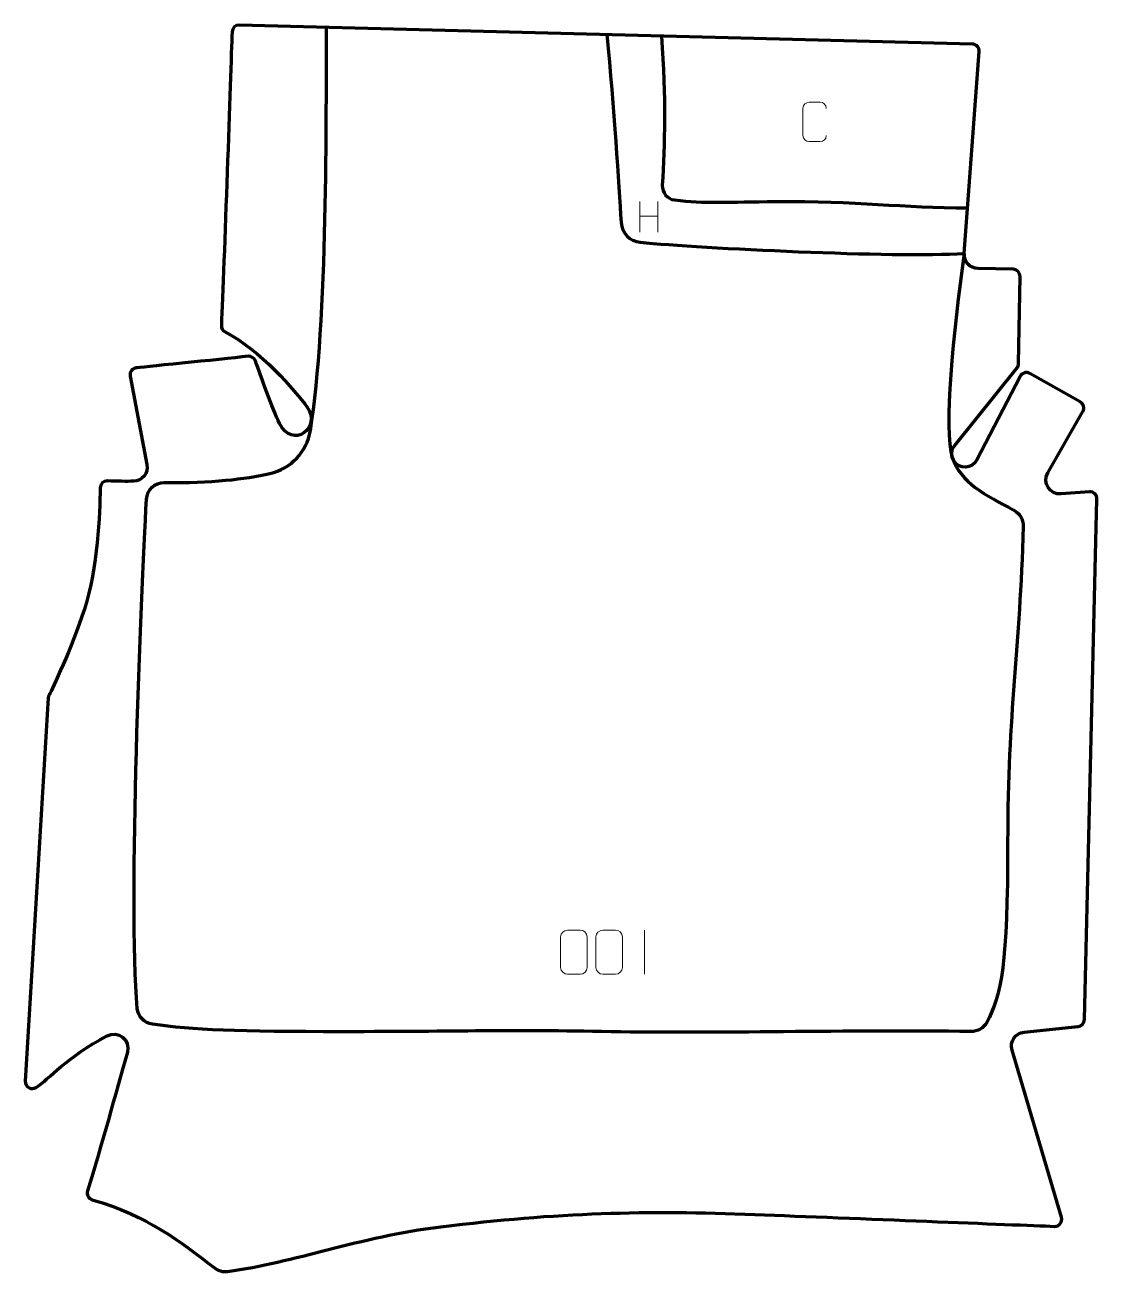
# Model space of a CAD drawing. Header units: millimetres. Extents: x -305 to 304, y -354 to 354.
import ezdxf

# ---------------------------------------------------------------- set-up
doc = ezdxf.new("R2010")
doc.units = ezdxf.units.MM
doc.header["$MEASUREMENT"] = 0
for name, color, linetype in [('layer 1', 7, 'Continuous'), ('layer 2', 7, 'Continuous'), ('layer 3', 7, 'Continuous')]:
    doc.layers.add(name, color=color, linetype=linetype)

msp = doc.modelspace()

# ---------------------------------------------------------------- linework, layer by layer
at = {"layer": 'layer 1', "color": 250, "lineweight": 9}
for points, knots in [([(150.6697, 291.2248), (150.5445, 289.1438), (149.0423, 287.8185), (147.1186, 287.8089), (147.1186, 287.8089), (145.03, 287.8092), (142.9414, 287.8092), (140.8532, 287.8089), (140.8532, 287.8089), (139.1289, 287.7145), (137.3625, 289.4024), (137.3725, 291.2092), (137.3725, 291.2092), (137.3729, 296.3774), (137.3729, 301.5451), (137.3725, 306.7125), (137.3725, 306.7125), (137.3763, 308.6276), (138.9408, 310.1675), (140.8687, 310.1554), (140.8687, 310.1554), (142.9517, 310.1554), (145.0352, 310.1554), (147.1186, 310.1554), (147.1186, 310.1554), (148.8621, 310.1872), (150.6458, 308.8513), (150.6697, 306.6679)], [0, 0, 0, 0, 0.125, 0.125, 0.125, 0.125, 0.25, 0.25, 0.25, 0.25, 0.375, 0.375, 0.375, 0.375, 0.5, 0.5, 0.5, 0.5, 0.625, 0.625, 0.625, 0.625, 0.75, 0.75, 0.75, 0.75, 1, 1, 1, 1]), ([(3.7044, -160.0735), (6.0705, -160.0735), (8.437, -160.0735), (10.8035, -160.0735), (10.8035, -160.0735), (12.784, -160.0379), (14.81, -161.5322), (14.8371, -163.9743), (14.8371, -163.9743), (14.8367, -169.7317), (14.8367, -175.4895), (14.8371, -181.2477), (14.8371, -181.2477), (14.695, -183.5753), (12.9886, -185.0576), (10.8035, -185.0684), (10.8035, -185.0684), (8.4311, -185.068), (6.0587, -185.068), (3.6867, -185.0684), (3.6867, -185.0684), (1.7282, -185.174), (-0.2782, -183.2861), (-0.2668, -181.2651), (-0.2668, -181.2651), (-0.2664, -175.4845), (-0.2664, -169.7042), (-0.2668, -163.9244), (-0.2668, -163.9244), (-0.2625, -161.7824), (1.5146, -160.0599), (3.7044, -160.0735)], [0, 0, 0, 0, 0.11111111, 0.11111111, 0.11111111, 0.11111111, 0.22222222, 0.22222222, 0.22222222, 0.22222222, 0.33333333, 0.33333333, 0.33333333, 0.33333333, 0.44444444, 0.44444444, 0.44444444, 0.44444444, 0.55555556, 0.55555556, 0.55555556, 0.55555556, 0.66666667, 0.66666667, 0.66666667, 0.66666667, 0.77777778, 0.77777778, 0.77777778, 0.77777778, 1, 1, 1, 1]), ([(23.7044, -160.0735), (26.0705, -160.0735), (28.437, -160.0735), (30.8035, -160.0735), (30.8035, -160.0735), (32.784, -160.0379), (34.81, -161.5322), (34.8371, -163.9743), (34.8371, -163.9743), (34.8367, -169.7317), (34.8367, -175.4895), (34.8371, -181.2477), (34.8371, -181.2477), (34.695, -183.5753), (32.9886, -185.0576), (30.8035, -185.0684), (30.8035, -185.0684), (28.4311, -185.068), (26.0587, -185.068), (23.6867, -185.0684), (23.6867, -185.0684), (21.7282, -185.174), (19.7218, -183.2861), (19.7332, -181.2651), (19.7332, -181.2651), (19.7336, -175.4845), (19.7336, -169.7042), (19.7332, -163.9244), (19.7332, -163.9244), (19.7375, -161.7824), (21.5146, -160.0599), (23.7044, -160.0735)], [0, 0, 0, 0, 0.11111111, 0.11111111, 0.11111111, 0.11111111, 0.22222222, 0.22222222, 0.22222222, 0.22222222, 0.33333333, 0.33333333, 0.33333333, 0.33333333, 0.44444444, 0.44444444, 0.44444444, 0.44444444, 0.55555556, 0.55555556, 0.55555556, 0.55555556, 0.66666667, 0.66666667, 0.66666667, 0.66666667, 0.77777778, 0.77777778, 0.77777778, 0.77777778, 1, 1, 1, 1])]:
    msp.add_open_spline(points, degree=3, knots=knots, dxfattribs=at)
for points in [[(44.747, 253.7919), (44.747, 253.7919), (44.747, 236.3903), (44.747, 236.3903)], [(55.0312, 253.7919), (55.0312, 253.7919), (55.0312, 236.2667), (55.0312, 236.2667)], [(44.7607, 245.447), (44.7607, 245.447), (55.0312, 245.447), (55.0312, 245.447)], [(47.2851, -160.0857), (47.2851, -160.0857), (47.2851, -185.0598), (47.2851, -185.0598)]]:
    msp.add_open_spline(points, degree=3, dxfattribs=at)
at = {"layer": 'layer 2', "color": 230, "lineweight": 200}
msp.add_open_spline([(-304.4234, -245.8116), (-304.4234, -245.8116), (-291.3427, -28.1925), (-291.3427, -28.1925), (-291.3427, -28.1925), (-291.3106, -27.6608), (-291.1737, -27.1415), (-290.9381, -26.6639), (-290.9381, -26.6639), (-288.8835, -22.4997), (-278.3682, -0.7887), (-270.8201, 22.3267), (-270.8201, 22.3267), (-263.2429, 45.5317), (-262.0742, 76.427), (-261.9178, 91.117), (-261.9178, 91.117), (-261.8938, 93.3804), (-259.9931, 95.1704), (-257.7318, 95.067), (-257.7318, 95.067), (-252.0214, 94.8063), (-246.9763, 94.7936), (-242.9913, 94.8716), (-242.9913, 94.8716), (-238.0306, 94.9683), (-234.3464, 99.4969), (-235.2729, 104.3712), (-235.2729, 104.3712), (-235.2729, 104.3712), (-244.8177, 154.5848), (-244.8177, 154.5848), (-244.8177, 154.5848), (-245.2523, 156.8701), (-243.6539, 159.0432), (-241.3428, 159.3092), (-241.3428, 159.3092), (-241.3428, 159.3092), (-193.7235, 164.1165), (-177.8643, 165.8454), (-177.8643, 165.8454), (-176.0158, 166.0472), (-174.2702, 164.96), (-173.637, 163.2116), (-173.637, 163.2116), (-170.413, 154.3142), (-164.1988, 136.2689), (-159.9676, 127.7585), (-159.9676, 127.7585), (-152.4813, 112.7024), (-135.9187, 125.2451), (-144.2859, 136.9491), (-144.2859, 136.9491), (-150.8799, 146.1735), (-171.3778, 169.6159), (-190.8515, 179.728), (-190.8515, 179.728), (-192.2362, 180.4469), (-193.0744, 181.9049), (-193.0024, 183.4635), (-193.0024, 183.4635), (-191.4904, 216.1258), (-187.7164, 327.648), (-186.9596, 350.1327), (-186.9596, 350.1327), (-186.8858, 352.3305), (-185.0533, 354.0563), (-182.855, 353.9991), (-182.855, 353.9991), (-182.855, 353.9991), (233.6687, 343.1872), (233.6687, 343.1872), (233.6687, 343.1872), (235.9543, 343.1279), (237.726, 341.1693), (237.5566, 338.8893), (237.5566, 338.8893), (237.5566, 338.8893), (229.0494, 224.2753), (229.0494, 224.2753), (229.0494, 224.2753), (228.71, 219.7009), (232.2759, 215.7769), (236.8617, 215.6785), (236.8617, 215.6785), (236.8617, 215.6785), (256.8141, 215.2506), (256.8141, 215.2506), (256.8141, 215.2506), (259.0161, 215.2036), (260.7662, 213.3865), (260.731, 211.1844), (260.731, 211.1844), (260.731, 211.1844), (259.9383, 161.7663), (259.9383, 161.7663), (259.9383, 161.7663), (259.9238, 160.8752), (259.6127, 160.0147), (259.0539, 159.3205), (259.0539, 159.3205), (259.0539, 159.3205), (223.5986, 115.2784), (223.5986, 115.2784), (223.5986, 115.2784), (221.5624, 112.7486), (221.3613, 109.2035), (223.0987, 106.46), (223.0987, 106.46), (226.2325, 101.5119), (233.5526, 101.8287), (236.2471, 107.029), (236.2471, 107.029), (236.2471, 107.029), (260.8082, 154.4348), (260.8082, 154.4348), (260.8082, 154.4348), (261.8507, 156.4467), (264.3543, 157.1932), (266.328, 156.0802), (266.328, 156.0802), (266.328, 156.0802), (294.9059, 139.9703), (294.9059, 139.9703), (294.9059, 139.9703), (296.8395, 138.8802), (297.5169, 136.4248), (296.4158, 134.4973), (296.4158, 134.4973), (296.4158, 134.4973), (276.4813, 99.6122), (276.4813, 99.6122), (276.4813, 99.6122), (273.3001, 94.0447), (277.6276, 87.1835), (284.0223, 87.6559), (284.0223, 87.6559), (284.0223, 87.6559), (300.1341, 88.8465), (300.1341, 88.8465), (300.1341, 88.8465), (302.4931, 89.0208), (304.4881, 87.1225), (304.431, 84.7575), (304.431, 84.7575), (304.431, 84.7575), (297.2738, -210.9106), (297.2738, -210.9106), (297.2738, -210.9106), (297.2248, -212.9236), (295.6884, -214.5873), (293.6857, -214.7954), (293.6857, -214.7954), (293.6857, -214.7954), (263.0163, -217.9842), (263.0163, -217.9842), (263.0163, -217.9842), (258.0354, -218.5021), (254.7471, -223.4141), (256.1667, -228.2165), (256.1667, -228.2165), (256.1667, -228.2165), (284.2313, -323.1666), (284.2313, -323.1666), (284.2313, -323.1666), (285.0081, -325.7955), (282.9754, -328.41), (280.236, -328.301), (280.236, -328.301), (257.0744, -327.3802), (167.0416, -323.7999), (110.1269, -321.5234), (110.1269, -321.5234), (48.8814, -319.0736), (-1.8767, -320.3892), (-68.3601, -328.5229), (-68.3601, -328.5229), (-115.0979, -334.2407), (-151.5101, -348.8164), (-189.5582, -353.9123), (-189.5582, -353.9123), (-192.172, -354.2626), (-194.8181, -353.5447), (-196.9154, -351.9459), (-196.9154, -351.9459), (-216.2296, -337.221), (-234.6023, -322.2558), (-266.359, -313.1538), (-266.359, -313.1538), (-268.5085, -312.5374), (-269.733, -310.2768), (-269.0742, -308.1397), (-269.0742, -308.1397), (-261.0425, -282.0867), (-253.0787, -252.8958), (-246.4306, -229.3447), (-246.4306, -229.3447), (-244.5147, -222.5576), (-251.664, -216.8045), (-257.8983, -220.1019), (-257.8983, -220.1019), (-281.1456, -232.3983), (-290.8577, -244.6182), (-298.2607, -249.4195), (-298.2607, -249.4195), (-301.011, -251.2028), (-304.6198, -249.0837), (-304.4234, -245.8116)], degree=3, knots=[0, 0, 0, 0, 0.01886792, 0.01886792, 0.01886792, 0.01886792, 0.03773585, 0.03773585, 0.03773585, 0.03773585, 0.05660377, 0.05660377, 0.05660377, 0.05660377, 0.0754717, 0.0754717, 0.0754717, 0.0754717, 0.09433962, 0.09433962, 0.09433962, 0.09433962, 0.11320755, 0.11320755, 0.11320755, 0.11320755, 0.13207547, 0.13207547, 0.13207547, 0.13207547, 0.1509434, 0.1509434, 0.1509434, 0.1509434, 0.16981132, 0.16981132, 0.16981132, 0.16981132, 0.18867925, 0.18867925, 0.18867925, 0.18867925, 0.20754717, 0.20754717, 0.20754717, 0.20754717, 0.22641509, 0.22641509, 0.22641509, 0.22641509, 0.24528302, 0.24528302, 0.24528302, 0.24528302, 0.26415094, 0.26415094, 0.26415094, 0.26415094, 0.28301887, 0.28301887, 0.28301887, 0.28301887, 0.30188679, 0.30188679, 0.30188679, 0.30188679, 0.32075472, 0.32075472, 0.32075472, 0.32075472, 0.33962264, 0.33962264, 0.33962264, 0.33962264, 0.35849057, 0.35849057, 0.35849057, 0.35849057, 0.37735849, 0.37735849, 0.37735849, 0.37735849, 0.39622642, 0.39622642, 0.39622642, 0.39622642, 0.41509434, 0.41509434, 0.41509434, 0.41509434, 0.43396226, 0.43396226, 0.43396226, 0.43396226, 0.45283019, 0.45283019, 0.45283019, 0.45283019, 0.47169811, 0.47169811, 0.47169811, 0.47169811, 0.49056604, 0.49056604, 0.49056604, 0.49056604, 0.50943396, 0.50943396, 0.50943396, 0.50943396, 0.52830189, 0.52830189, 0.52830189, 0.52830189, 0.54716981, 0.54716981, 0.54716981, 0.54716981, 0.56603774, 0.56603774, 0.56603774, 0.56603774, 0.58490566, 0.58490566, 0.58490566, 0.58490566, 0.60377358, 0.60377358, 0.60377358, 0.60377358, 0.62264151, 0.62264151, 0.62264151, 0.62264151, 0.64150943, 0.64150943, 0.64150943, 0.64150943, 0.66037736, 0.66037736, 0.66037736, 0.66037736, 0.67924528, 0.67924528, 0.67924528, 0.67924528, 0.69811321, 0.69811321, 0.69811321, 0.69811321, 0.71698113, 0.71698113, 0.71698113, 0.71698113, 0.73584906, 0.73584906, 0.73584906, 0.73584906, 0.75471698, 0.75471698, 0.75471698, 0.75471698, 0.77358491, 0.77358491, 0.77358491, 0.77358491, 0.79245283, 0.79245283, 0.79245283, 0.79245283, 0.81132075, 0.81132075, 0.81132075, 0.81132075, 0.83018868, 0.83018868, 0.83018868, 0.83018868, 0.8490566, 0.8490566, 0.8490566, 0.8490566, 0.86792453, 0.86792453, 0.86792453, 0.86792453, 0.88679245, 0.88679245, 0.88679245, 0.88679245, 0.90566038, 0.90566038, 0.90566038, 0.90566038, 0.9245283, 0.9245283, 0.9245283, 0.9245283, 0.94339623, 0.94339623, 0.94339623, 0.94339623, 0.96226415, 0.96226415, 0.96226415, 0.96226415, 1, 1, 1, 1], dxfattribs=at)
at = {"layer": 'layer 3', "color": 142, "lineweight": 200}
for points, knots in [([(25.9814, 348.5783), (30.019, 306.8982), (32.6359, 263.7706), (34.0721, 241.759), (34.0721, 241.759), (34.4559, 235.8792), (39.0494, 231.1488), (44.9154, 230.5953), (44.9154, 230.5953), (79.8383, 227.3), (188.649, 221.8175), (229.0496, 224.2753), (229.0496, 224.2753), (222.8072, 179.2838), (216.9733, 124.1744), (222.2452, 108.3262), (222.2452, 108.3262), (227.0042, 94.0196), (240.6705, 87.211), (257.1872, 78.471), (257.1872, 78.471), (260.5414, 76.6958), (262.6041, 73.1694), (262.5042, 69.3756), (262.5042, 69.3756), (260.6525, -0.9273), (253.6855, -35.223), (253.6855, -110.1759), (253.6855, -110.1759), (253.6855, -179.5346), (250.2995, -196.6534), (241.7874, -212.4456), (241.7874, -212.4456), (240.0256, -215.7141), (236.5754, -217.7125), (232.8628, -217.6593), (232.8628, -217.6593), (165.2907, -216.6898), (84.701, -218.9138), (28.3728, -217.7524), (28.3728, -217.7524), (-29.5988, -216.5572), (-57.0904, -217.7524), (-124.0268, -217.7524), (-124.0268, -217.7524), (-184.212, -217.7524), (-209.1258, -216.7862), (-232.2201, -213.5501), (-232.2201, -213.5501), (-236.8436, -212.9021), (-240.406, -209.1558), (-240.8078, -204.5044), (-240.8078, -204.5044), (-246.0042, -144.3763), (-238.676, 27.8258), (-235.5475, 84.749), (-235.5475, 84.749), (-235.254, 90.0904), (-230.8069, 94.262), (-225.4577, 94.1925), (-225.4577, 94.1925), (-198.6512, 93.8432), (-179.6312, 96.1053), (-165.4279, 99.2693), (-165.4279, 99.2693), (-153.5129, 101.9233), (-144.4497, 111.6105), (-142.459, 123.654), (-142.459, 123.654), (-132.4355, 184.3003), (-133.3884, 305.9847), (-133.3764, 352.715)], [0, 0, 0, 0, 0.05263158, 0.05263158, 0.05263158, 0.05263158, 0.10526316, 0.10526316, 0.10526316, 0.10526316, 0.15789474, 0.15789474, 0.15789474, 0.15789474, 0.21052632, 0.21052632, 0.21052632, 0.21052632, 0.26315789, 0.26315789, 0.26315789, 0.26315789, 0.31578947, 0.31578947, 0.31578947, 0.31578947, 0.36842105, 0.36842105, 0.36842105, 0.36842105, 0.42105263, 0.42105263, 0.42105263, 0.42105263, 0.47368421, 0.47368421, 0.47368421, 0.47368421, 0.52631579, 0.52631579, 0.52631579, 0.52631579, 0.57894737, 0.57894737, 0.57894737, 0.57894737, 0.63157895, 0.63157895, 0.63157895, 0.63157895, 0.68421053, 0.68421053, 0.68421053, 0.68421053, 0.73684211, 0.73684211, 0.73684211, 0.73684211, 0.78947368, 0.78947368, 0.78947368, 0.78947368, 0.84210526, 0.84210526, 0.84210526, 0.84210526, 0.89473684, 0.89473684, 0.89473684, 0.89473684, 1, 1, 1, 1]), ([(57.0691, 347.7713), (59.592, 311.6518), (58.8167, 286.8043), (57.4889, 263.02), (57.4889, 263.02), (57.2543, 258.8202), (60.3128, 255.1717), (64.4849, 254.6348), (64.4849, 254.6348), (80.9198, 252.5192), (95.2512, 253.5595), (122.0042, 253.7903), (122.0042, 253.7903), (168.2223, 254.1886), (194.1158, 250.175), (230.9731, 250.1898)], [0, 0, 0, 0, 0.2, 0.2, 0.2, 0.2, 0.4, 0.4, 0.4, 0.4, 0.6, 0.6, 0.6, 0.6, 1, 1, 1, 1])]:
    msp.add_open_spline(points, degree=3, knots=knots, dxfattribs=at)

doc.saveas('drawing.dxf')
